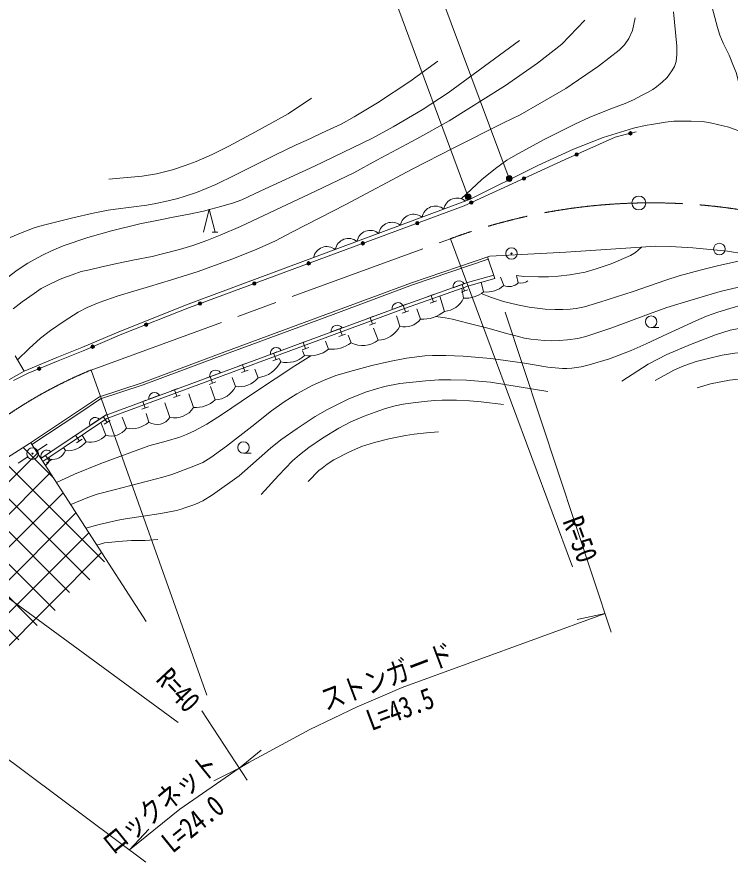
# Model space of a CAD drawing. Units: millimetres, scale not verified. Extents: x 40000 to 680000, y 20000 to 380000.
# Drawn here: x 410152 to 471749, y 246480 to 319498 of the extents above; entities that cross this region are included whole.
import ezdxf
from ezdxf.enums import TextEntityAlignment as Align

# ---------------------------------------------------------------- set-up
doc = ezdxf.new("R2010")
doc.units = ezdxf.units.MM
doc.header["$LTSCALE"] = 1000
doc.linetypes.add('CHAIN', pattern=[18.5, 12, -1.5, 3.5, -1.5])
for name, color, linetype, lineweight in [('M-BGD', 7, 'Continuous', 13), ('M-BMK', 2, 'CHAIN', 13), ('M-BMK-SRVR', 3, 'Continuous', 13), ('M-STR-HTXT', 7, 'Continuous', 13)]:
    doc.layers.add(name, color=color, linetype=linetype, lineweight=lineweight)
doc.styles.add('ＭＳ ゴシック', font='')
doc.styles.get('ＭＳ ゴシック').set_extended_font_data('MS Gothic')

msp = doc.modelspace()

# ---------------------------------------------------------------- hatches: boundary and pattern name
at = {"layer": 'M-BGD'}
for points in [[(462988, 309398, -0.41421), (463097, 309580, -0.41421), (463279, 309471, -1)], [(458354, 307554, -0.41421), (458430, 307752, -0.41421), (458628, 307675, -1)], [(453805, 305479, -1), (454077, 305604, -1)], [(449260, 303393, -1), (449533, 303519, -1)], [(444586, 301622, -1), (444867, 301726, -0.41421), (444779, 301533, -0.41421)], [(439897, 299887, -1), (440178, 299991, -0.41421), (440089, 299798, -0.41421)], [(435208, 298151, -1), (435489, 298255, -0.41421), (435400, 298063, -0.41421)], [(430518, 296416, -1), (430800, 296520, -0.41421), (430711, 296327, -0.41421)], [(425829, 294680, -1), (426110, 294785, -0.41421), (426022, 294592, -0.41421)], [(421174, 292855, -1), (421453, 292966, -0.41421), (421369, 292771, -0.41421)], [(416555, 290944, -1), (416831, 291061, -1)], [(411928, 289049, -0.41421), (412010, 289244, -0.41421), (412206, 289162, -1)]]:
    msp.add_hatch(color=256, dxfattribs=at).paths.add_polyline_path(points)
h = msp.add_hatch(color=256, dxfattribs=at)
edge = h.paths.add_edge_path()
edge.add_ellipse((452871, 299059), major_axis=(-18.2, -46.6), ratio=1, start_angle=111.35949, end_angle=-68.64051, ccw=False)
h = msp.add_hatch(dxfattribs=at)
h.set_pattern_fill('USER', color=256, style=0, pattern_type=2)
h.set_pattern_definition([(45, (0, -0), (-1414.2136, 1414.2136), []), (135, (0, -0), (-1414.2136, -1414.2136), [])])
h.paths.add_polyline_path([(417809, 272696), (411345, 282711), (411234, 282637), (409031, 281242), (407472, 280133), (406462, 279253), (405214, 278109), (404645, 277623), (404353, 277372), (395488, 265735), (397599, 264594), (407003, 260663), (408593, 263041), (409833, 265301), (413260, 267962), (414607, 269697), (415820, 270726), (417198, 271014)])
h = msp.add_hatch(color=256, dxfattribs=at)
edge = h.paths.add_edge_path()
edge.add_ellipse((411504, 281766), major_axis=(-18.2, -46.6), ratio=1, start_angle=144.46317, end_angle=-35.53683, ccw=False)
at = {"layer": 'M-STR-HTXT'}
for points in [[(452788, 305764, -0.41421), (452908, 305431, -0.41421), (452576, 305311, -1)], [(449233, 304169, -1), (449020, 303716, -1)]]:
    msp.add_hatch(color=256, dxfattribs=at).paths.add_polyline_path(points)

# ---------------------------------------------------------------- linework, layer by layer
at = {"layer": 'M-BGD'}
for p, q in [((427013, 300889), (427513, 300889)), ((450799, 298768), (451434, 296906)), ((448333, 296283), (448899, 296483)), ((450461, 295749), (450262, 296572)), ((452202, 296291), (451925, 297010)), ((453457, 296520), (453303, 297160)), ((447834, 296106), (448768, 296436)), ((448533, 295717), (449099, 295917)), ((448729, 295189), (448571, 296049)), ((448616, 296383), (448816, 295817)), ((445642, 295332), (446208, 295532)), ((445925, 295432), (446125, 294866)), ((447087, 294057), (446677, 295379)), ((442559, 294227), (443488, 294570)), ((443232, 294480), (443798, 294680)), ((443515, 294580), (443715, 294014)), ((445010, 293384), (444700, 294286)), ((445842, 294766), (446408, 294966)), ((440386, 293425), (440949, 293632)), ((443220, 292776), (442926, 293664)), ((443432, 293915), (443998, 294114)), ((440594, 292862), (441157, 293070)), ((440667, 293528), (440875, 292966)), ((437306, 292287), (438235, 292630)), ((437755, 292453), (438318, 292661)), ((437963, 291890), (438526, 292098)), ((438037, 292557), (438245, 291994)), ((441340, 291570), (440952, 292598)), ((464929, 292667), (465596, 292667)), ((434590, 291284), (435153, 291492)), ((434872, 291388), (435080, 290825)), ((437071, 290798), (436798, 291481)), ((439017, 291348), (438768, 292005)), ((432053, 290346), (432982, 290690)), ((434798, 290721), (435361, 290929)), ((434995, 290239), (434827, 290660)), ((409987, 290216), (410785, 288887)), ((432042, 290343), (432605, 290551)), ((432250, 289780), (432813, 289988)), ((432324, 290447), (432532, 289884)), ((432942, 289692), (432841, 289956)), ((429349, 289348), (429912, 289556)), ((429630, 289452), (429838, 288889)), ((426559, 288317), (427122, 288525)), ((426799, 288406), (427729, 288749)), ((426840, 288421), (427048, 287858)), ((429557, 288785), (430120, 288993)), ((430993, 288325), (430715, 289065)), ((426767, 287754), (427329, 287962)), ((429017, 287564), (428748, 288341)), ((423480, 287180), (424043, 287388)), ((423761, 287284), (423969, 286721)), ((427284, 286406), (426876, 287558)), ((420739, 286167), (421301, 286375)), ((421020, 286271), (421228, 285709)), ((421546, 286466), (422476, 286809)), ((423688, 286617), (424250, 286825)), ((425417, 285746), (424994, 286937)), ((420946, 285605), (421509, 285812)), ((423368, 284893), (422931, 286157)), ((417366, 284799), (417864, 285133)), ((417615, 284966), (417950, 284468)), ((419609, 283974), (419236, 284922)), ((421549, 284485), (421310, 285244)), ((416463, 284193), (417286, 284745)), ((417820, 283353), (417390, 284453)), ((417701, 284300), (418199, 284635)), ((414965, 283187), (415463, 283521)), ((415214, 283354), (415549, 282856)), ((416139, 282796), (415779, 283372)), ((411345, 282711), (421309, 267274)), ((411922, 282039), (412760, 282585)), ((415300, 282689), (415798, 283023)), ((412264, 281373), (413086, 281925)), ((414342, 282027), (414162, 282286)), ((411085, 281493), (410247, 280947)), ((412378, 281450), (412876, 281784)), ((412627, 281617), (412961, 281119)), ((412712, 280952), (413211, 281286)), ((412993, 281278), (412883, 281428)), ((429721, 281799), (430388, 281799))]:
    msp.add_line(p, q, dxfattribs=at)
for points in [[(448529, 303788), (450296, 305447), (451473, 306388), (452465, 307107), (453210, 307542), (455647, 308878), (458327, 310245), (459589, 310814), (461365, 311514), (462689, 312007), (463396, 312329), (464088, 312705), (464622, 312963), (465072, 313225), (465382, 313445), (465868, 313846), (466305, 314275), (466715, 314825), (466934, 315207), (467096, 315647), (467148, 316263), (467141, 316966), (466853, 319930)], [(470188, 320301), (470648, 318591), (470877, 317911), (471144, 317236), (471656, 316205), (472041, 315255), (472275, 314696), (472489, 313910), (472660, 313301), (472771, 312694), (472817, 311834), (472817, 311055), (472795, 310797), (472727, 310532), (472496, 309660)], [(409836, 294281), (410596, 294876), (411632, 295616), (412254, 296024), (413102, 296476), (414046, 296885), (414925, 297229), (415699, 297492), (416430, 297659), (417492, 297898), (418919, 298234), (420297, 298502), (421843, 298810), (422719, 299039), (424200, 299405), (425345, 299754), (426555, 300170), (427712, 300632), (429469, 301397), (432456, 302803), (435933, 304431), (439252, 306024), (441233, 307115), (444693, 308955), (447488, 310532), (452361, 313584), (455121, 315504), (457230, 317137), (459216, 319203)], [(410198, 289866), (411221, 290847), (412195, 291748), (413049, 292404), (414228, 293220), (415431, 293982), (416211, 294381), (417256, 294814), (418889, 295412), (421596, 296194), (423499, 296771), (425805, 297492), (428713, 298566), (430809, 299403), (432472, 300153), (433967, 300924), (438561, 303302), (444281, 306345), (447894, 308174), (452192, 310338), (453630, 311038), (455328, 312015), (457563, 313322), (460386, 315246), (462181, 316631), (462639, 317097), (463015, 317642), (463318, 318329), (463550, 319424)], [(409308, 296962), (410163, 297631), (411089, 298221), (412294, 298899), (413147, 299300), (414145, 299727), (416278, 300444), (418331, 301010), (420777, 301613), (422367, 301944), (423657, 302204), (425016, 302445), (426265, 302714), (426908, 302882), (427762, 303128), (428847, 303423), (429564, 303705), (431225, 304468), (435863, 306601), (440800, 309000), (442650, 309987), (445157, 311481), (447387, 312946), (453549, 317460)], [(409564, 300432), (410609, 300881), (411628, 301267), (412347, 301471), (414980, 302135), (416739, 302531), (418025, 302796), (418654, 302892), (420028, 303071), (421359, 303233), (422143, 303391), (423214, 303615), (424044, 303812), (424586, 303985), (425654, 304327), (427337, 305031), (428987, 305835), (432479, 307574), (434264, 308433), (435125, 308827), (436898, 309669), (438147, 310228), (439273, 310877), (441306, 312067), (444093, 313905), (446504, 315672)], [(418092, 305478), (420956, 305733), (422221, 305952), (423579, 306297), (424679, 306653), (425639, 306993), (427018, 307610), (428469, 308317), (430767, 309560), (433566, 311119), (435595, 312476)], [(410785, 288887), (413613, 290060), (415746, 290925), (419095, 292353), (424938, 294670), (449249, 303718), (455156, 306665), (458214, 308073), (460788, 309089), (463416, 309888), (464409, 310117), (465126, 310234), (466162, 310394), (466904, 310478), (468381, 310487), (469383, 310453), (470167, 310322), (471645, 309967), (472889, 309518)], [(409852, 288089), (411132, 288724), (413726, 289782), (415861, 290648), (419210, 292076), (425045, 294390), (448789, 303177), (457505, 307176), (461826, 309097), (462812, 309355), (463645, 309561)], [(426263, 300889), (426763, 302889), (427263, 300889)], [(409031, 281242), (411234, 282637), (415390, 285416), (417290, 286671), (420984, 287897), (427329, 290267), (432554, 292193), (437389, 293984), (444238, 296529), (450990, 298833), (457557, 299171), (465343, 299679), (466586, 299650), (468543, 299539), (471512, 299261), (472938, 299040)], [(453303, 297160), (453934, 297085), (455200, 297041), (456079, 297053), (456894, 297110), (457914, 297212), (459230, 297453), (460181, 297730), (461474, 298155), (463144, 298872), (463574, 299136), (464111, 299599)], [(411454, 282543), (415501, 285249), (417378, 286490), (421051, 287709), (427399, 290079), (432623, 292005), (437458, 293797), (444305, 296340), (450864, 298579)], [(450238, 295588), (451134, 295264), (452191, 294917), (453374, 294618), (454404, 294417), (455785, 294253), (456644, 294227), (457311, 294232), (457929, 294249), (458465, 294313), (459163, 294453), (460490, 294855), (463372, 295782), (466205, 296762), (467351, 297133), (469155, 297619), (470768, 298007), (472732, 298439)], [(451337, 297190), (449082, 296547), (443513, 294579), (417774, 285073), (412225, 281347)], [(412388, 281095), (417912, 284804), (443615, 294297), (449173, 296261), (451434, 296906)], [(446329, 293607), (447140, 293505), (447779, 293372), (449095, 293051), (450821, 292595), (452559, 292129), (453350, 291911), (453985, 291757), (454528, 291666), (455148, 291599), (455705, 291533), (456287, 291516), (456983, 291531), (457711, 291592), (458594, 291704), (459277, 291875), (461522, 292638), (464470, 293730), (466293, 294400), (468751, 295154), (470894, 295783), (472488, 296161), (473767, 296438), (475117, 296746)], [(414795, 277365), (416271, 277965), (417091, 278261), (418555, 278647), (419881, 278977), (421431, 279384), (422760, 279730), (423536, 279975), (425298, 280615), (426216, 281016), (426908, 281437), (428254, 282425), (430434, 284119), (432153, 285479), (433232, 286239), (434328, 286926), (435649, 287655), (436637, 288096), (437710, 288511), (439214, 288952), (440811, 289368), (442325, 289728), (443810, 290010), (445387, 290204), (446032, 290242), (447197, 290251), (448700, 290182), (451075, 289979), (453806, 289614), (456006, 289225), (456630, 289166), (457280, 289121), (457639, 289128), (458076, 289156), (458883, 289270), (459568, 289443), (461341, 289969), (463197, 290668), (464505, 291257), (466344, 292129), (468786, 293249), (469713, 293639), (470698, 293978), (471714, 294311), (472903, 294644)], [(462399, 288032), (464683, 289498), (466276, 290329), (468343, 291196), (470492, 292041), (471769, 292432), (473098, 292708), (474178, 292849), (475170, 292896), (476598, 292852), (477497, 292751), (478656, 292616), (479475, 292432), (481891, 291650), (483608, 290954), (484554, 290655), (485303, 290474), (485882, 290374), (486388, 290325), (486817, 290303)], [(413562, 279277), (415126, 279988), (417388, 280922), (420438, 282047), (421556, 282440), (423043, 282849), (424209, 283188), (424785, 283419), (425484, 283736), (426565, 284314), (427816, 285132), (430417, 286883), (432444, 288244), (434155, 289346), (435527, 290205)], [(465271, 288098), (466897, 288971), (467752, 289351), (468830, 289722), (469878, 290001), (471056, 290276), (472152, 290445), (473129, 290570), (473672, 290598), (474249, 290598), (475261, 290566), (476835, 290443), (477575, 290346), (478714, 290097), (479441, 289844), (480821, 289262), (481219, 289031), (481587, 288719), (481864, 288417), (482054, 288156)], [(410785, 288887), (408548, 287668), (406867, 286510), (404678, 284593), (402568, 282407), (400278, 279828), (398392, 277469)], [(416118, 275315), (417258, 275649), (419149, 276075), (421061, 276373), (422593, 276609), (423931, 276863), (424332, 276956), (424669, 277078), (425518, 277370), (426208, 277703), (427038, 278208), (429337, 279862), (432040, 282237), (432953, 282953), (434352, 283945), (435912, 284979), (436967, 285568), (438822, 286494), (440357, 287116), (441894, 287560), (443214, 287822), (444060, 287921), (445481, 288067), (446585, 288139), (447629, 288144), (448993, 288106), (451047, 287952), (455997, 287134)], [(473260, 288299), (471701, 288119), (470049, 287784), (468910, 287464)], [(431238, 278241), (432740, 279878), (433949, 281138), (434565, 281668), (435374, 282292), (436556, 283104), (437964, 283959), (438991, 284520), (440138, 284995), (441105, 285364), (441991, 285656), (442829, 285890), (443512, 286048), (444149, 286123), (445324, 286279), (446230, 286353), (446882, 286377), (448132, 286385), (449246, 286331), (450252, 286240), (452173, 286023)], [(435319, 279352), (436221, 280298), (436512, 280525), (436959, 280850), (437531, 281223), (438828, 281900), (439927, 282374), (441031, 282733), (442280, 283046), (443726, 283336), (444464, 283448), (445521, 283558), (446555, 283639)], [(417054, 273865), (417711, 274066), (418091, 274094), (418901, 274184), (420045, 274251), (421216, 274277), (422320, 274363)]]:
    msp.add_lwpolyline(points, dxfattribs=at)
for centre, radius in [((463133, 309435), 150), ((458491, 307615), 150), ((453941, 305541), 150), ((449396, 303456), 150), ((444727, 301674), 150), ((440037, 299939), 150), ((452871, 299059), 500), ((470820, 299440), 500), ((452871, 299059), 50), ((435348, 298203), 150), ((430659, 296468), 150), ((425970, 294733), 150), ((464929, 293167), 500), ((421314, 292910), 150), ((416693, 291003), 150), ((412067, 289105), 150), ((429721, 282299), 500), ((411504, 281766), 500), ((411504, 281766), 50)]:
    msp.add_circle(centre, radius, dxfattribs=at)
for centre, radius, start, end in [((448164, 302687), 1160, 50.89903, 169.92865), ((446290, 301989), 1160, 50.89903, 169.92865), ((444415, 301291), 1160, 50.89903, 169.92865), ((442541, 300594), 1160, 50.89903, 169.92865), ((440667, 299896), 1160, 50.89903, 169.92865), ((438792, 299199), 1160, 50.89903, 169.92865), ((436918, 298501), 1160, 50.89903, 169.92865), ((448334, 296179), 505, 30.63176, 188.28996), ((452653, 297370), 1169, 247.31121, 313.4249), ((453691, 297544), 1050, 257.13406, 305.04749), ((448866, 297728), 2543, 266.91977, 308.86348), ((450762, 297850), 2123, 261.86106, 312.73477), ((446937, 296031), 1980, 274.34571, 334.83583), ((443057, 294307), 505, 31.44339, 189.10158), ((445177, 296408), 3029, 266.83604, 309.075), ((437804, 292367), 505, 31.44339, 189.10158), ((443670, 294391), 1677, 254.44011, 323.087), ((441250, 293778), 2211, 272.32597, 333.02343), ((437377, 293432), 2651, 263.38248, 308.20325), ((440010, 293227), 2125, 242.14571, 308.74665), ((432551, 290426), 505, 31.44339, 189.10158), ((435425, 292779), 2576, 260.39506, 309.72538), ((433450, 291908), 2274, 257.08833, 312.78918), ((430598, 290961), 2666, 278.51688, 331.55472), ((427298, 288486), 505, 31.44339, 189.10158), ((429333, 289690), 2149, 261.55895, 320.57902), ((422045, 286546), 505, 31.44339, 189.10158), ((427197, 288412), 2008, 272.49102, 335.01634), ((425553, 288335), 2592, 267.00534, 311.90131), ((423761, 286837), 1983, 258.56102, 326.64331), ((416929, 284387), 505, 45.04484, 202.70303), ((422247, 285629), 1340, 238.59112, 326.70382), ((420076, 286136), 2212, 257.79702, 311.72163), ((416521, 284459), 1706, 257.0687, 319.59409), ((418292, 284880), 1598, 252.82271, 325.45656), ((414509, 284122), 2102, 265.43489, 320.88003), ((412729, 281568), 505, 45.04484, 202.70303), ((413202, 282489), 1229, 260.18053, 337.92229), ((411976, 281573), 1059, 307.54661, 343.79728)]:
    msp.add_arc(centre, radius, start, end, dxfattribs=at)
at = {"layer": 'M-BMK'}
msp.add_line((416556, 288993), (447600, 300335), dxfattribs=at)
for centre, radius, start, end in [((464932, 253435), 50000, 65.68227, 110.28126), ((431843, 252029), 40000, 112.46775, 142.81369)]:
    msp.add_arc(centre, radius, start, end, dxfattribs=at)
at = {"layer": 'M-BMK-SRVR'}
msp.add_circle((463867, 303423), 600, dxfattribs=at)
at = {"layer": 'M-STR-HTXT'}
for p, q in [((452682, 305537), (445287, 325362)), ((449127, 303942), (441702, 323960)), ((447600, 300335), (458139, 272002)), ((452334, 293992), (461477, 266351)), ((416556, 288993), (426547, 260904)), ((399976, 276205), (424086, 258526)), ((460949, 267949), (458548, 267435)), ((426135, 259548), (430036, 253546)), ((405044, 258612), (421274, 246480)), ((429359, 254588), (431249, 256154)), ((429359, 254588), (427161, 253493)), ((419867, 247531), (421541, 249327))]:
    msp.add_line(p, q, dxfattribs=at)
for points in [[(429359, 254588), (430180, 255094), (435451, 257948), (439553, 259898), (441763, 260853), (443439, 261552), (460949, 267949)], [(429359, 254588), (424210, 251050), (419867, 247531)]]:
    msp.add_lwpolyline(points, dxfattribs=at)
for centre in [(452682, 305537), (449127, 303942)]:
    msp.add_circle(centre, 250, dxfattribs=at)

# ---------------------------------------------------------------- texts
at = {"layer": 'M-STR-HTXT', "style": 'ＭＳ ゴシック', "width": 0.8}
for s, rotation, p in [('R=50', 290.403, (458139, 272002)), ('R=40', 313.027, (424395, 258895))]:
    msp.add_text(s, height=1833, rotation=rotation, dxfattribs=at).set_placement(p, align=Align.BOTTOM_RIGHT)
for s, rotation, p in [('ストンガード', 20.709, (442619, 261154)), ('L=43.5', 20.709, (443770, 258341)), ('ロックネット', 39.023, (423462, 250378)), ('L=24.0', 39.023, (426263, 248639))]:
    msp.add_text(s, height=1833, rotation=rotation, dxfattribs=at).set_placement(p, align=Align.BOTTOM_CENTER)

doc.saveas('drawing.dxf')
